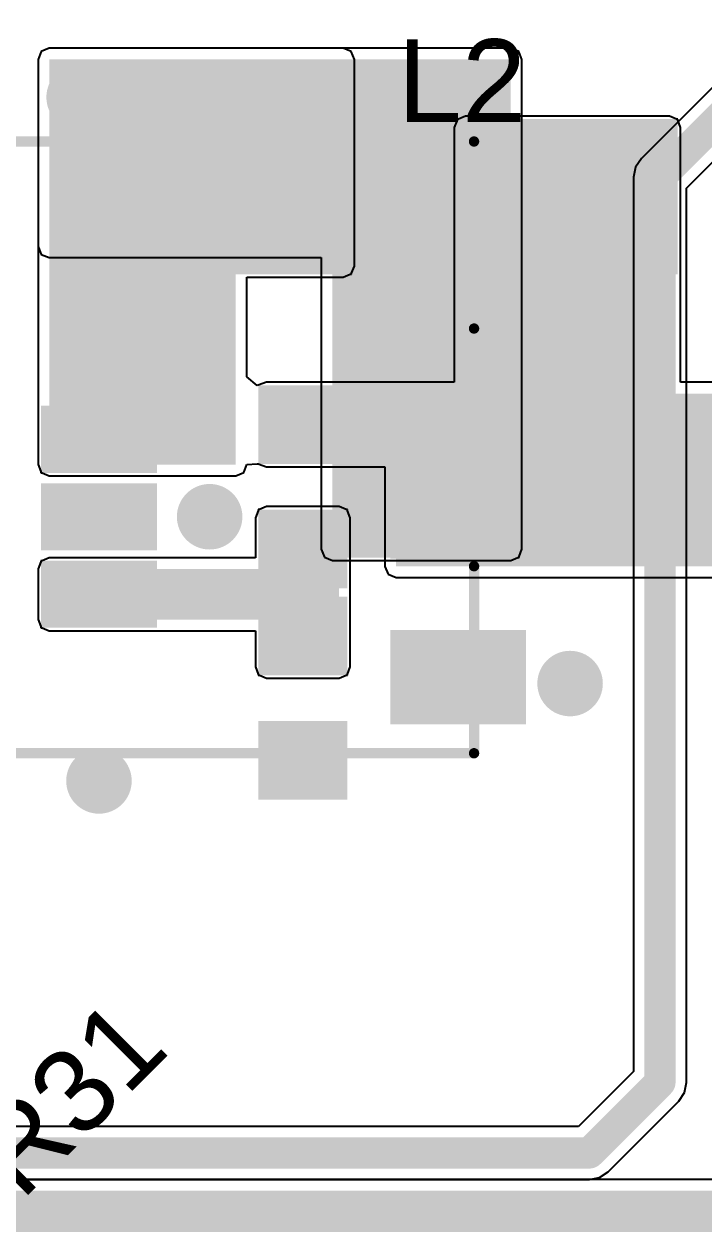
# Model space of a CAD drawing. Header units: millimetres. Extents: x -0.27 to 3.94, y -1.19 to 3.
# Drawn here: x 0.445 to 0.774, y -0.191 to 0.393 of the extents above; entities that cross this region are included whole.
import ezdxf

# ---------------------------------------------------------------- set-up
doc = ezdxf.new("R2010")
doc.units = ezdxf.units.MM
doc.header["$MEASUREMENT"] = 0
for name, color, linetype in [('BottomLayer', 5, 'Continuous'), ('BottomPaste', 16, 'Continuous'), ('BottomSolder', 6, 'Continuous'), ('MultiLayer', 9, 'Continuous'), ('PadHoleLayer', 156, 'Continuous'), ('TopLayer', 1, 'Continuous'), ('TopOverlay', 2, 'Continuous'), ('TopPaste', 8, 'Continuous'), ('TopSolder', 216, 'Continuous'), ('ViaHoleLayer', 16, 'Continuous')]:
    doc.layers.add(name, color=color, linetype=linetype)
doc.styles.add('Arial', font='', dxfattribs={"height": 0.2})
doc.styles.get('Arial').set_extended_font_data('Arial')

# ---------------------------------------------------------------- blocks, each defined once
blk = doc.blocks.new('SOT_23_6_B_23')
at = {"layer": 'BottomLayer'}
for points in [[(-0.07559045, 0.0496063), (-0.02755895, 0.0496063), (-0.02755895, 0.0251969), (-0.07559045, 0.0251969)], [(0.02755915, 0.0496063), (0.07559065, 0.0496063), (0.07559065, 0.0251969), (0.02755915, 0.0251969)], [(-0.07559045, 0.0122047), (-0.02755895, 0.0122047), (-0.02755895, -0.0122047), (-0.07559045, -0.0122047)], [(0.02755915, 0.0122047), (0.07559065, 0.0122047), (0.07559065, -0.0122047), (0.02755915, -0.0122047)], [(-0.07559045, -0.0251969), (-0.02755895, -0.0251969), (-0.02755895, -0.0496063), (-0.07559045, -0.0496063)], [(0.02755915, -0.0251969), (0.07559065, -0.0251969), (0.07559065, -0.0496063), (0.02755915, -0.0496063)]]:
    blk.add_hatch(color=5, dxfattribs=at).paths.add_polyline_path(points)
at = {"layer": 'BottomPaste'}
for points in [[(-0.07559045, 0.0496063), (-0.02755895, 0.0496063), (-0.02755895, 0.0251969), (-0.07559045, 0.0251969)], [(0.02755915, 0.0496063), (0.07559065, 0.0496063), (0.07559065, 0.0251969), (0.02755915, 0.0251969)], [(-0.07559045, 0.0122047), (-0.02755895, 0.0122047), (-0.02755895, -0.0122047), (-0.07559045, -0.0122047)], [(0.02755915, 0.0122047), (0.07559065, 0.0122047), (0.07559065, -0.0122047), (0.02755915, -0.0122047)], [(-0.07559045, -0.0251969), (-0.02755895, -0.0251969), (-0.02755895, -0.0496063), (-0.07559045, -0.0496063)], [(0.02755915, -0.0251969), (0.07559065, -0.0251969), (0.07559065, -0.0496063), (0.02755915, -0.0496063)]]:
    blk.add_hatch(color=16, dxfattribs=at).paths.add_polyline_path(points)
at = {"layer": 'BottomSolder'}
for points in [[(-0.07959045, 0.0536063), (-0.02355895, 0.0536063), (-0.02355895, 0.0211969), (-0.07959045, 0.0211969)], [(0.02355915, 0.0536063), (0.07959065, 0.0536063), (0.07959065, 0.0211969), (0.02355915, 0.0211969)], [(-0.07959045, 0.0162047), (-0.02355895, 0.0162047), (-0.02355895, -0.0162047), (-0.07959045, -0.0162047)], [(0.02355915, 0.0162047), (0.07959065, 0.0162047), (0.07959065, -0.0162047), (0.02355915, -0.0162047)], [(-0.07959045, -0.0211969), (-0.02355895, -0.0211969), (-0.02355895, -0.0536063), (-0.07959045, -0.0536063)], [(0.02355915, -0.0211969), (0.07959065, -0.0211969), (0.07959065, -0.0536063), (0.02355915, -0.0536063)]]:
    blk.add_hatch(color=6, dxfattribs=at).paths.add_polyline_path(points)
blk = doc.blocks.new('R___0603_B_88')
at = {"layer": 'BottomLayer'}
for points in [[(-0.045, -0.0175), (-0.045, 0.0175), (-0.015, 0.0175), (-0.015, -0.0175)], [(0.015, -0.0175), (0.015, 0.0175), (0.045, 0.0175), (0.045, -0.0175)]]:
    blk.add_hatch(color=5, dxfattribs=at).paths.add_polyline_path(points)
at = {"layer": 'BottomPaste'}
for points in [[(-0.045, -0.0175), (-0.045, 0.0175), (-0.015, 0.0175), (-0.015, -0.0175)], [(0.015, -0.0175), (0.015, 0.0175), (0.045, 0.0175), (0.045, -0.0175)]]:
    blk.add_hatch(color=16, dxfattribs=at).paths.add_polyline_path(points)
at = {"layer": 'BottomSolder'}
for points in [[(-0.049, -0.0215), (-0.049, 0.0215), (-0.011, 0.0215), (-0.011, -0.0215)], [(0.011, -0.0215), (0.011, 0.0215), (0.049, 0.0215), (0.049, -0.0215)]]:
    blk.add_hatch(color=6, dxfattribs=at).paths.add_polyline_path(points)
blk = doc.blocks.new('R___0603_B_89')
at = {"layer": 'BottomLayer'}
for points in [[(-0.045, -0.0175), (-0.045, 0.0175), (-0.015, 0.0175), (-0.015, -0.0175)], [(0.015, -0.0175), (0.015, 0.0175), (0.045, 0.0175), (0.045, -0.0175)]]:
    blk.add_hatch(color=5, dxfattribs=at).paths.add_polyline_path(points)
at = {"layer": 'BottomPaste'}
for points in [[(-0.045, -0.0175), (-0.045, 0.0175), (-0.015, 0.0175), (-0.015, -0.0175)], [(0.015, -0.0175), (0.015, 0.0175), (0.045, 0.0175), (0.045, -0.0175)]]:
    blk.add_hatch(color=16, dxfattribs=at).paths.add_polyline_path(points)
at = {"layer": 'BottomSolder'}
for points in [[(-0.049, -0.0215), (-0.049, 0.0215), (-0.011, 0.0215), (-0.011, -0.0215)], [(0.011, -0.0215), (0.011, 0.0215), (0.049, 0.0215), (0.049, -0.0215)]]:
    blk.add_hatch(color=6, dxfattribs=at).paths.add_polyline_path(points)
blk = doc.blocks.new('SMRH74_220MT_132')
at = {"layer": 'TopLayer'}
for points in [[(-0.1653543, 0.0492126), (-0.0866141, 0.0492126), (-0.0866141, -0.0492126), (-0.1653543, -0.0492126)], [(0.0866142, 0.0492126), (0.1653544, 0.0492126), (0.1653544, -0.0492126), (0.0866142, -0.0492126)]]:
    blk.add_hatch(color=1, dxfattribs=at).paths.add_polyline_path(points)
at = {"layer": 'TopPaste'}
for points in [[(-0.1653543, 0.0492126), (-0.0866141, 0.0492126), (-0.0866141, -0.0492126), (-0.1653543, -0.0492126)], [(0.0866142, 0.0492126), (0.1653544, 0.0492126), (0.1653544, -0.0492126), (0.0866142, -0.0492126)]]:
    blk.add_hatch(color=8, dxfattribs=at).paths.add_polyline_path(points)
at = {"layer": 'TopSolder'}
for points in [[(-0.1693543, 0.0532126), (-0.0826141, 0.0532126), (-0.0826141, -0.0532126), (-0.1693543, -0.0532126)], [(0.0826142, 0.0532126), (0.1693544, 0.0532126), (0.1693544, -0.0532126), (0.0826142, -0.0532126)]]:
    blk.add_hatch(color=216, dxfattribs=at).paths.add_polyline_path(points)
at = {"layer": 'TopOverlay', "const_width": 0.005}
for points in [[(-0.1476378, 0.1476378), (0.1476379, 0.1476378)], [(-0.1476378, 0.0573622), (-0.1476378, 0.1476378)], [(0.1476379, 0.0573622), (0.1476379, 0.1476378)], [(-0.1476378, -0.1476378), (-0.1476378, -0.0573622)], [(0.1476379, -0.1476378), (0.1476379, -0.0573622)], [(-0.1476378, -0.1476378), (0.1476379, -0.1476378)]]:
    blk.add_lwpolyline(points, dxfattribs=at)
at = {"layer": 'TopOverlay', "const_width": 0.0025}
for points in [[(-0.1488878, 0.1476378, 1), (-0.1463878, 0.1476378, 1)], [(-0.1488878, 0.1476378, 1), (-0.1463878, 0.1476378, 1)], [(0.1463879, 0.1476378, 1), (0.1488879, 0.1476378, 1)], [(0.1463879, 0.1476378, 1), (0.1488879, 0.1476378, 1)], [(-0.1488878, 0.0573622, 1), (-0.1463878, 0.0573622, 1)], [(0.1463879, 0.0573622, 1), (0.1488879, 0.0573622, 1)], [(-0.1488878, -0.0573622, 1), (-0.1463878, -0.0573622, 1)], [(0.1463879, -0.0573622, 1), (0.1488879, -0.0573622, 1)], [(-0.1488878, -0.1476378, 1), (-0.1463878, -0.1476378, 1)], [(-0.1488878, -0.1476378, 1), (-0.1463878, -0.1476378, 1)], [(0.1463879, -0.1476378, 1), (0.1488879, -0.1476378, 1)], [(0.1463879, -0.1476378, 1), (0.1488879, -0.1476378, 1)]]:
    blk.add_lwpolyline(points, format="xyb", close=True, dxfattribs=at)
blk = doc.blocks.new('HDR1X3__136')
at = {"layer": 'BottomLayer'}
blk.add_hatch(color=5, dxfattribs=at).paths.add_polyline_path([(-0.02952755, 0.02952755), (0.02952755, 0.02952755), (0.02952755, -0.02952755), (-0.02952755, -0.02952755)])
h = blk.add_hatch(color=5, dxfattribs=at)
edge = h.paths.add_edge_path()
edge.add_arc((0.1, 0), 0.0295275, 0, 360)
h = blk.add_hatch(color=5, dxfattribs=at)
edge = h.paths.add_edge_path()
edge.add_arc((0.2000001, 0), 0.0295275, 0, 360)
at = {"layer": 'BottomSolder'}
blk.add_hatch(color=6, dxfattribs=at).paths.add_polyline_path([(-0.03352755, 0.03352755), (0.03352755, 0.03352755), (0.03352755, -0.03352755), (-0.03352755, -0.03352755)])
h = blk.add_hatch(color=6, dxfattribs=at)
edge = h.paths.add_edge_path()
edge.add_arc((0.1, 0), 0.0335275, 0, 360)
h = blk.add_hatch(color=6, dxfattribs=at)
edge = h.paths.add_edge_path()
edge.add_arc((0.2000001, 0), 0.0335275, 0, 360)
at = {"layer": 'MultiLayer'}
blk.add_hatch(color=9, dxfattribs=at).paths.add_polyline_path([(-0.02952755, 0.02952755), (0.02952755, 0.02952755), (0.02952755, -0.02952755), (-0.02952755, -0.02952755)])
h = blk.add_hatch(color=9, dxfattribs=at)
edge = h.paths.add_edge_path()
edge.add_arc((0.1, 0), 0.0295275, 0, 360)
h = blk.add_hatch(color=9, dxfattribs=at)
edge = h.paths.add_edge_path()
edge.add_arc((0.2000001, 0), 0.0295275, 0, 360)
at = {"layer": 'PadHoleLayer'}
h = blk.add_hatch(color=156, dxfattribs=at)
edge = h.paths.add_edge_path()
edge.add_arc((0, 0), 0.0177165, 0, 360)
h = blk.add_hatch(color=156, dxfattribs=at)
edge = h.paths.add_edge_path()
edge.add_arc((0.1, 0), 0.0177165, 0, 360)
h = blk.add_hatch(color=156, dxfattribs=at)
edge = h.paths.add_edge_path()
edge.add_arc((0.2000001, 0), 0.0177165, 0, 360)
at = {"layer": 'TopLayer'}
blk.add_hatch(color=1, dxfattribs=at).paths.add_polyline_path([(-0.02952755, 0.02952755), (0.02952755, 0.02952755), (0.02952755, -0.02952755), (-0.02952755, -0.02952755)])
h = blk.add_hatch(color=1, dxfattribs=at)
edge = h.paths.add_edge_path()
edge.add_arc((0.1, 0), 0.0295275, 0, 360)
h = blk.add_hatch(color=1, dxfattribs=at)
edge = h.paths.add_edge_path()
edge.add_arc((0.2000001, 0), 0.0295275, 0, 360)
at = {"layer": 'TopSolder'}
blk.add_hatch(color=216, dxfattribs=at).paths.add_polyline_path([(-0.03352755, 0.03352755), (0.03352755, 0.03352755), (0.03352755, -0.03352755), (-0.03352755, -0.03352755)])
h = blk.add_hatch(color=216, dxfattribs=at)
edge = h.paths.add_edge_path()
edge.add_arc((0.1, 0), 0.0335275, 0, 360)
h = blk.add_hatch(color=216, dxfattribs=at)
edge = h.paths.add_edge_path()
edge.add_arc((0.2000001, 0), 0.0335275, 0, 360)
at = {"layer": 'TopOverlay', "const_width": 0.007874}
for points in [[(0.25, 0.0499999), (-0.05, 0.05)], [(-0.05, 0.05), (-0.05, -0.05)], [(0.25, 0.0499999), (0.25, -0.0499999)], [(0.25, -0.0499999), (-0.05, -0.05)]]:
    blk.add_lwpolyline(points, dxfattribs=at)
at = {"layer": 'TopOverlay', "const_width": 0.003937}
for points in [[(-0.0519685, 0.05, 1), (-0.0480315, 0.05, 1)], [(-0.0519685, 0.05, 1), (-0.0480315, 0.05, 1)], [(0.2480315, 0.0499999, 1), (0.2519685, 0.0499999, 1)], [(0.2480315, 0.0499999, 1), (0.2519685, 0.0499999, 1)], [(-0.0519685, -0.05, 1), (-0.0480315, -0.05, 1)], [(-0.0519685, -0.05, 1), (-0.0480315, -0.05, 1)], [(0.2480315, -0.0499999, 1), (0.2519685, -0.0499999, 1)], [(0.2480315, -0.0499999, 1), (0.2519685, -0.0499999, 1)]]:
    blk.add_lwpolyline(points, format="xyb", close=True, dxfattribs=at)
blk = doc.blocks.new('SMA_B_163')
at = {"layer": 'BottomLayer'}
for points in [[(-0.1279527, 0.03346455), (-0.0295275, 0.03346455), (-0.0295275, -0.03346455), (-0.1279527, -0.03346455)], [(0.0295276, 0.03346455), (0.1279528, 0.03346455), (0.1279528, -0.03346455), (0.0295276, -0.03346455)]]:
    blk.add_hatch(color=5, dxfattribs=at).paths.add_polyline_path(points)
at = {"layer": 'BottomPaste'}
for points in [[(-0.1279527, 0.03346455), (-0.0295275, 0.03346455), (-0.0295275, -0.03346455), (-0.1279527, -0.03346455)], [(0.0295276, 0.03346455), (0.1279528, 0.03346455), (0.1279528, -0.03346455), (0.0295276, -0.03346455)]]:
    blk.add_hatch(color=16, dxfattribs=at).paths.add_polyline_path(points)
at = {"layer": 'BottomSolder'}
for points in [[(-0.1319527, 0.03746455), (-0.0255275, 0.03746455), (-0.0255275, -0.03746455), (-0.1319527, -0.03746455)], [(0.0255276, 0.03746455), (0.1319528, 0.03746455), (0.1319528, -0.03746455), (0.0255276, -0.03746455)]]:
    blk.add_hatch(color=6, dxfattribs=at).paths.add_polyline_path(points)
blk = doc.blocks.new('C___0805_B_219')
at = {"layer": 'BottomLayer'}
for points in [[(-0.06, 0.03), (-0.02, 0.03), (-0.02, -0.03), (-0.06, -0.03)], [(0.02, 0.03), (0.06, 0.03), (0.06, -0.03), (0.02, -0.03)]]:
    blk.add_hatch(color=5, dxfattribs=at).paths.add_polyline_path(points)
at = {"layer": 'BottomPaste'}
for points in [[(-0.06, 0.03), (-0.02, 0.03), (-0.02, -0.03), (-0.06, -0.03)], [(0.02, 0.03), (0.06, 0.03), (0.06, -0.03), (0.02, -0.03)]]:
    blk.add_hatch(color=16, dxfattribs=at).paths.add_polyline_path(points)
at = {"layer": 'BottomSolder'}
for points in [[(-0.0627559, 0.0327559), (-0.0172441, 0.0327559), (-0.0172441, -0.0327559), (-0.0627559, -0.0327559)], [(0.0172441, 0.0327559), (0.0627559, 0.0327559), (0.0627559, -0.0327559), (0.0172441, -0.0327559)]]:
    blk.add_hatch(color=6, dxfattribs=at).paths.add_polyline_path(points)

msp = doc.modelspace()

# ---------------------------------------------------------------- hatches: boundary and pattern name
at = {"layer": 'BottomLayer'}
for points in [[(0.4575592, 0.2765356), (0.5994728, 0.2765356), (0.5994728, 0.3762882), (0.4575592, 0.3762882)], [(0.4575592, 0.1807091), (0.54761, 0.1807091), (0.54761, 0.3762881), (0.4575592, 0.3762881)], [(0.658528, 0.131575), (0.7569532, 0.131575), (0.7569532, 0.3434648), (0.658528, 0.3434648)], [(0.5476101, 0.1807091), (0.5476101, 0.2112465), (0.4575593, 0.2112465), (0.4575593, 0.1807091)], [(0.5625005, 0.1850002), (0.9966891, 0.1850002), (0.9966891, 0.2150002), (0.5625005, 0.2150002)], [(0.6250005, 0.131575), (0.9966891, 0.131575), (0.9966891, 0.2150002), (0.6250005, 0.2150002)], [(0.5625005, 0.0830002), (0.5975005, 0.0830002), (0.5975005, 0.1550002), (0.5625005, 0.1550002)], [(0.4575594, 0.1059058), (0.5975004, 0.1059058), (0.5975004, 0.1303152), (0.4575594, 0.1303152)]]:
    msp.add_hatch(color=5, dxfattribs=at).paths.add_polyline_path(points)
h = msp.add_hatch(color=5, dxfattribs=at)
edge = h.paths.add_edge_path()
edge.add_arc((0.472, 0.358), 0.011811, 0, 360)
h = msp.add_hatch(color=5, dxfattribs=at)
edge = h.paths.add_edge_path()
edge.add_arc((0.5096666, 0.358), 0.011811, 0, 360)
h = msp.add_hatch(color=5, dxfattribs=at)
edge = h.paths.add_edge_path()
edge.add_arc((0.5473332, 0.358), 0.011811, 0, 360)
h = msp.add_hatch(color=5, dxfattribs=at)
edge = h.paths.add_edge_path()
edge.add_arc((0.5849998, 0.358), 0.011811, 0, 360)
h = msp.add_hatch(color=5, dxfattribs=at)
edge = h.paths.add_edge_path()
edge.add_arc((0.5350005, 0.1555121), 0.011811, 0, 360)
h = msp.add_hatch(color=5, dxfattribs=at)
edge = h.paths.add_edge_path()
edge.add_arc((0.7090005, 0.0750002), 0.011811, 0, 360)
h = msp.add_hatch(color=5, dxfattribs=at)
edge = h.paths.add_edge_path()
edge.add_arc((0.4815752, 0.0279922), 0.011811, 0, 360)
at = {"layer": 'BottomSolder'}
h = msp.add_hatch(color=6, dxfattribs=at)
edge = h.paths.add_edge_path()
edge.add_arc((0.472, 0.358), 0.015811, 0, 360)
h = msp.add_hatch(color=6, dxfattribs=at)
edge = h.paths.add_edge_path()
edge.add_arc((0.5096666, 0.358), 0.015811, 0, 360)
h = msp.add_hatch(color=6, dxfattribs=at)
edge = h.paths.add_edge_path()
edge.add_arc((0.5473332, 0.358), 0.015811, 0, 360)
h = msp.add_hatch(color=6, dxfattribs=at)
edge = h.paths.add_edge_path()
edge.add_arc((0.5849998, 0.358), 0.015811, 0, 360)
h = msp.add_hatch(color=6, dxfattribs=at)
edge = h.paths.add_edge_path()
edge.add_arc((0.5350005, 0.1555121), 0.015811, 0, 360)
h = msp.add_hatch(color=6, dxfattribs=at)
edge = h.paths.add_edge_path()
edge.add_arc((0.7090005, 0.0750002), 0.015811, 0, 360)
h = msp.add_hatch(color=6, dxfattribs=at)
edge = h.paths.add_edge_path()
edge.add_arc((0.4815752, 0.0279922), 0.015811, 0, 360)
at = {"layer": 'TopLayer'}
for points in [[(0.4575592, 0.286), (0.6803544, 0.286), (0.6803544, 0.3762882), (0.4575592, 0.3762882)], [(0.5942543, 0.1397874), (0.6803543, 0.1397874), (0.6803543, 0.3762882), (0.5942543, 0.3762882)]]:
    msp.add_hatch(color=1, dxfattribs=at).paths.add_polyline_path(points)
h = msp.add_hatch(color=1, dxfattribs=at)
edge = h.paths.add_edge_path()
edge.add_arc((0.472, 0.358), 0.011811, 0, 360)
h = msp.add_hatch(color=1, dxfattribs=at)
edge = h.paths.add_edge_path()
edge.add_arc((0.5096666, 0.358), 0.011811, 0, 360)
h = msp.add_hatch(color=1, dxfattribs=at)
edge = h.paths.add_edge_path()
edge.add_arc((0.5473332, 0.358), 0.011811, 0, 360)
h = msp.add_hatch(color=1, dxfattribs=at)
edge = h.paths.add_edge_path()
edge.add_arc((0.5849998, 0.358), 0.011811, 0, 360)
h = msp.add_hatch(color=1, dxfattribs=at)
edge = h.paths.add_edge_path()
edge.add_arc((0.5350005, 0.1555121), 0.011811, 0, 360)
h = msp.add_hatch(color=1, dxfattribs=at)
edge = h.paths.add_edge_path()
edge.add_arc((0.7090005, 0.0750002), 0.011811, 0, 360)
h = msp.add_hatch(color=1, dxfattribs=at)
edge = h.paths.add_edge_path()
edge.add_arc((0.4815752, 0.0279922), 0.011811, 0, 360)
at = {"layer": 'TopSolder'}
h = msp.add_hatch(color=216, dxfattribs=at)
edge = h.paths.add_edge_path()
edge.add_arc((0.472, 0.358), 0.015811, 0, 360)
h = msp.add_hatch(color=216, dxfattribs=at)
edge = h.paths.add_edge_path()
edge.add_arc((0.5096666, 0.358), 0.015811, 0, 360)
h = msp.add_hatch(color=216, dxfattribs=at)
edge = h.paths.add_edge_path()
edge.add_arc((0.5473332, 0.358), 0.015811, 0, 360)
h = msp.add_hatch(color=216, dxfattribs=at)
edge = h.paths.add_edge_path()
edge.add_arc((0.5849998, 0.358), 0.015811, 0, 360)
h = msp.add_hatch(color=216, dxfattribs=at)
edge = h.paths.add_edge_path()
edge.add_arc((0.5350005, 0.1555121), 0.015811, 0, 360)
h = msp.add_hatch(color=216, dxfattribs=at)
edge = h.paths.add_edge_path()
edge.add_arc((0.7090005, 0.0750002), 0.015811, 0, 360)
h = msp.add_hatch(color=216, dxfattribs=at)
edge = h.paths.add_edge_path()
edge.add_arc((0.4815752, 0.0279922), 0.015811, 0, 360)
at = {"layer": 'ViaHoleLayer'}
h = msp.add_hatch(color=16, dxfattribs=at)
edge = h.paths.add_edge_path()
edge.add_arc((0.472, 0.358), 0.0059055, 0, 360)
h = msp.add_hatch(color=16, dxfattribs=at)
edge = h.paths.add_edge_path()
edge.add_arc((0.5096666, 0.358), 0.0059055, 0, 360)
h = msp.add_hatch(color=16, dxfattribs=at)
edge = h.paths.add_edge_path()
edge.add_arc((0.5473332, 0.358), 0.0059055, 0, 360)
h = msp.add_hatch(color=16, dxfattribs=at)
edge = h.paths.add_edge_path()
edge.add_arc((0.5849998, 0.358), 0.0059055, 0, 360)
h = msp.add_hatch(color=16, dxfattribs=at)
edge = h.paths.add_edge_path()
edge.add_arc((0.5350005, 0.1555121), 0.0059055, 0, 360)
h = msp.add_hatch(color=16, dxfattribs=at)
edge = h.paths.add_edge_path()
edge.add_arc((0.7090005, 0.0750002), 0.0059055, 0, 360)
h = msp.add_hatch(color=16, dxfattribs=at)
edge = h.paths.add_edge_path()
edge.add_arc((0.4815752, 0.0279922), 0.0059055, 0, 360)

# ---------------------------------------------------------------- linework, layer by layer
at = {"layer": 'BottomLayer'}
for p, q in [((0.4537323, 0.3801151), (0.4521472, 0.3762882)), ((0.4575592, 0.3817002), (0.4537323, 0.3801151)), ((0.5994729, 0.3817002), (0.4575592, 0.3817002)), ((0.6032998, 0.3801151), (0.5994729, 0.3817002)), ((0.6048849, 0.3762882), (0.6032998, 0.3801151)), ((0.4521472, 0.3762882), (0.4521472, 0.2765356)), ((0.6048849, 0.2765356), (0.6048849, 0.3762882)), ((0.654528, 0.3468738), (0.653116, 0.3434648)), ((0.6551188, 0.3474647), (0.654528, 0.3474647)), ((0.654528, 0.3474647), (0.654528, 0.3468738)), ((0.658528, 0.3488768), (0.6551188, 0.3474647)), ((0.7569532, 0.3488768), (0.658528, 0.3488768)), ((0.7603624, 0.3474647), (0.7569532, 0.3488768)), ((0.7609532, 0.3474647), (0.7603624, 0.3474647)), ((0.7609532, 0.3468738), (0.7609532, 0.3474647)), ((0.7623652, 0.3434648), (0.7609532, 0.3468738)), ((0.653116, 0.3434648), (0.653116, 0.2204122)), ((0.7623652, 0.2204122), (0.7623652, 0.3434648)), ((0.4521472, 0.2765356), (0.4521472, 0.2112466)), ((0.6034729, 0.2731266), (0.6048849, 0.2765356)), ((0.5530221, 0.2231037), (0.5530221, 0.2711236)), ((0.5530221, 0.2711236), (0.5994729, 0.2711236)), ((0.5994729, 0.2711236), (0.6028821, 0.2725357)), ((0.6028821, 0.2725357), (0.6034729, 0.2725357)), ((0.6034729, 0.2725357), (0.6034729, 0.2731266)), ((0.5580222, 0.2189151), (0.5530221, 0.2231037)), ((0.5585005, 0.2190003), (0.5580222, 0.2189151)), ((0.5625005, 0.2204122), (0.5585005, 0.2190003)), ((0.5585005, 0.2190003), (0.5585005, 0.2190003)), ((0.653116, 0.2204122), (0.5625005, 0.2204122)), ((0.9966891, 0.2204122), (0.7623652, 0.2204122)), ((0.4521472, 0.2112466), (0.4521472, 0.1807091)), ((0.5530221, 0.180709), (0.5580221, 0.1810853)), ((0.5580221, 0.1810853), (0.5585005, 0.1810001)), ((0.5585005, 0.1810001), (0.5585005, 0.1810001)), ((0.5585005, 0.1810001), (0.5625006, 0.1795882)), ((0.4521472, 0.1807091), (0.4535595, 0.1772994)), ((0.4535595, 0.1772994), (0.4535595, 0.176709)), ((0.4535595, 0.176709), (0.4541505, 0.176709)), ((0.4541505, 0.176709), (0.4575592, 0.1752971)), ((0.4575592, 0.1752971), (0.5476101, 0.1752971)), ((0.5476101, 0.1752971), (0.551437, 0.1768822)), ((0.551437, 0.1768822), (0.5530221, 0.180709)), ((0.5625006, 0.1795882), (0.6195885, 0.1795882)), ((0.6195885, 0.1795882), (0.6195885, 0.131575)), ((0.5585005, 0.1584092), (0.5570885, 0.1550002)), ((0.5590915, 0.1590002), (0.5585005, 0.1590002)), ((0.5585005, 0.1590002), (0.5585005, 0.1584092)), ((0.5625005, 0.1604122), (0.5590915, 0.1590002)), ((0.5975005, 0.1604122), (0.5625005, 0.1604122)), ((0.6009095, 0.1590002), (0.5975005, 0.1604122)), ((0.6015005, 0.1590002), (0.6009095, 0.1590002)), ((0.6015005, 0.1584092), (0.6015005, 0.1590002)), ((0.6029125, 0.1550002), (0.6015005, 0.1584092)), ((0.5570885, 0.1550002), (0.5570885, 0.1357272)), ((0.6029125, 0.0830002), (0.6029125, 0.1550002)), ((0.4541504, 0.1343152), (0.4535595, 0.1343152)), ((0.4535595, 0.1343152), (0.4535595, 0.1337244)), ((0.4575594, 0.1357272), (0.4541504, 0.1343152)), ((0.5570885, 0.1357272), (0.4575594, 0.1357272)), ((0.4535595, 0.1337244), (0.4521474, 0.1303152)), ((0.4521474, 0.1303152), (0.4521474, 0.1059058)), ((0.6195885, 0.131575), (0.6211736, 0.1277481)), ((0.6211736, 0.1277481), (0.6250005, 0.126163)), ((0.6250005, 0.126163), (0.9966891, 0.126163)), ((0.4521474, 0.1059058), (0.4535595, 0.1024966)), ((0.4535595, 0.1024966), (0.4535595, 0.1019058)), ((0.4535595, 0.1019058), (0.4541504, 0.1019058)), ((0.4541504, 0.1019058), (0.4575594, 0.1004938)), ((0.4575594, 0.1004938), (0.5570885, 0.1004938)), ((0.5570885, 0.1004938), (0.5570885, 0.0830002)), ((0.5570885, 0.0830002), (0.5585005, 0.0795912)), ((0.6015005, 0.0795912), (0.6029125, 0.0830002)), ((0.5585005, 0.0795912), (0.5585005, 0.0790002)), ((0.5585005, 0.0790002), (0.5590915, 0.0790002)), ((0.5590915, 0.0790002), (0.5625005, 0.0775882)), ((0.5625005, 0.0775882), (0.5975005, 0.0775882)), ((0.5975005, 0.0775882), (0.6009095, 0.0790002)), ((0.6009095, 0.0790002), (0.6015005, 0.0790002)), ((0.6015005, 0.0790002), (0.6015005, 0.0795912)), ((1.0827145, -0.164453), (0.2927866, -0.164453))]:
    msp.add_line(p, q, dxfattribs=at)
at = {"layer": 'BottomLayer', "const_width": 0.02}
msp.add_lwpolyline([(0.3822898, -0.1797469), (1.0890494, -0.1797469)], dxfattribs=at)
at = {"layer": 'TopLayer'}
for p, q in [((0.887189, 0.472213), (0.7433941, 0.3284181)), ((0.765151, 0.314127), (0.905213, 0.454189)), ((0.4537323, 0.3801151), (0.4521472, 0.3762882)), ((0.4575592, 0.3817002), (0.4537323, 0.3801151)), ((0.6803544, 0.3817002), (0.4575592, 0.3817002)), ((0.6841813, 0.3801151), (0.6803544, 0.3817002)), ((0.6857664, 0.3762882), (0.6841813, 0.3801151)), ((0.4521472, 0.3762882), (0.4521472, 0.286)), ((0.6857664, 0.1397874), (0.6857664, 0.3762882)), ((0.7433941, 0.3284181), (0.7406313, 0.3242834)), ((0.7406313, 0.3242834), (0.7396612, 0.3194061)), ((0.7396612, 0.3194061), (0.7396612, -0.1122131)), ((0.765151, -0.1174922), (0.765151, 0.314127)), ((0.4521472, 0.286), (0.4537323, 0.2821731)), ((0.4537323, 0.2821731), (0.4575592, 0.280588)), ((0.4575592, 0.280588), (0.5888423, 0.280588)), ((0.5888423, 0.280588), (0.5888423, 0.1397874)), ((0.5888423, 0.1397874), (0.5904274, 0.1359605)), ((0.5904274, 0.1359605), (0.5942543, 0.1343754)), ((0.5942543, 0.1343754), (0.6803544, 0.1343754)), ((0.6803544, 0.1343754), (0.6837634, 0.1357874)), ((0.6837634, 0.1357874), (0.6843544, 0.1357874)), ((0.6843544, 0.1363784), (0.6857664, 0.1397874)), ((0.6843544, 0.1357874), (0.6843544, 0.1363784)), ((0.7396612, -0.1122131), (0.7130154, -0.1388589)), ((0.7614181, -0.1265042), (0.7641809, -0.1223695)), ((0.7641809, -0.1223695), (0.765151, -0.1174922)), ((0.7273065, -0.1606158), (0.7614181, -0.1265042)), ((0.7130154, -0.1388589), (0.4313122, -0.1388589)), ((0.7182945, -0.1643487), (0.7231718, -0.1633786)), ((0.7231718, -0.1633786), (0.7273065, -0.1606158)), ((0.4365913, -0.1643487), (0.7182945, -0.1643487))]:
    msp.add_line(p, q, dxfattribs=at)
at = {"layer": 'TopLayer', "const_width": 0.015}
for points in [[(0.7524061, 0.3194061), (0.904, 0.471)], [(0.7524061, -0.1174922), (0.7524061, 0.3194061)], [(0.7182945, -0.1516038), (0.7524061, -0.1174922)], [(0.4313122, -0.1516038), (0.7182945, -0.1516038)]]:
    msp.add_lwpolyline(points, dxfattribs=at)
at = {"layer": 'TopLayer', "const_width": 0.0075}
for points in [[(0.7486561, 0.3194061, 1), (0.7561561, 0.3194061, 1)], [(0.7486561, 0.3194061, 1), (0.7561561, 0.3194061, 1)], [(0.7486561, -0.1174922, 1), (0.7561561, -0.1174922, 1)], [(0.7486561, -0.1174922, 1), (0.7561561, -0.1174922, 1)], [(0.7145445, -0.1516038, 1), (0.7220445, -0.1516038, 1)], [(0.7145445, -0.1516038, 1), (0.7220445, -0.1516038, 1)]]:
    msp.add_lwpolyline(points, format="xyb", close=True, dxfattribs=at)

# ---------------------------------------------------------------- block references
for name, p, rotation in [('SMA_B_163', (0.6290005, 0.3100002), 180), ('R___0603_B_88', (0.5800005, 0.1700002), 90), ('SOT_23_6_B_23', (0.4300005, 0.1555121), 180), ('C___0805_B_219', (0.6550005, 0.1181105), 90), ('R___0603_B_89', (0.5800005, 0.0680002), 90), ('HDR1X3__136', (0.403169, -0.3211683), 135)]:
    msp.add_blockref(name, p, dxfattribs=dict(rotation=rotation))
msp.add_blockref('SMRH74_220MT_132', (0.515, 0.189))

# ---------------------------------------------------------------- texts
at = {"layer": 'TopOverlay', "style": 'Arial'}
msp.add_text('L2', height=0.04, dxfattribs=at).set_placement((0.6256775, 0.3460065))
msp.add_text('R31', height=0.04, rotation=45, dxfattribs=at).set_placement((0.4441503, -0.1751249))

doc.saveas('drawing.dxf')
